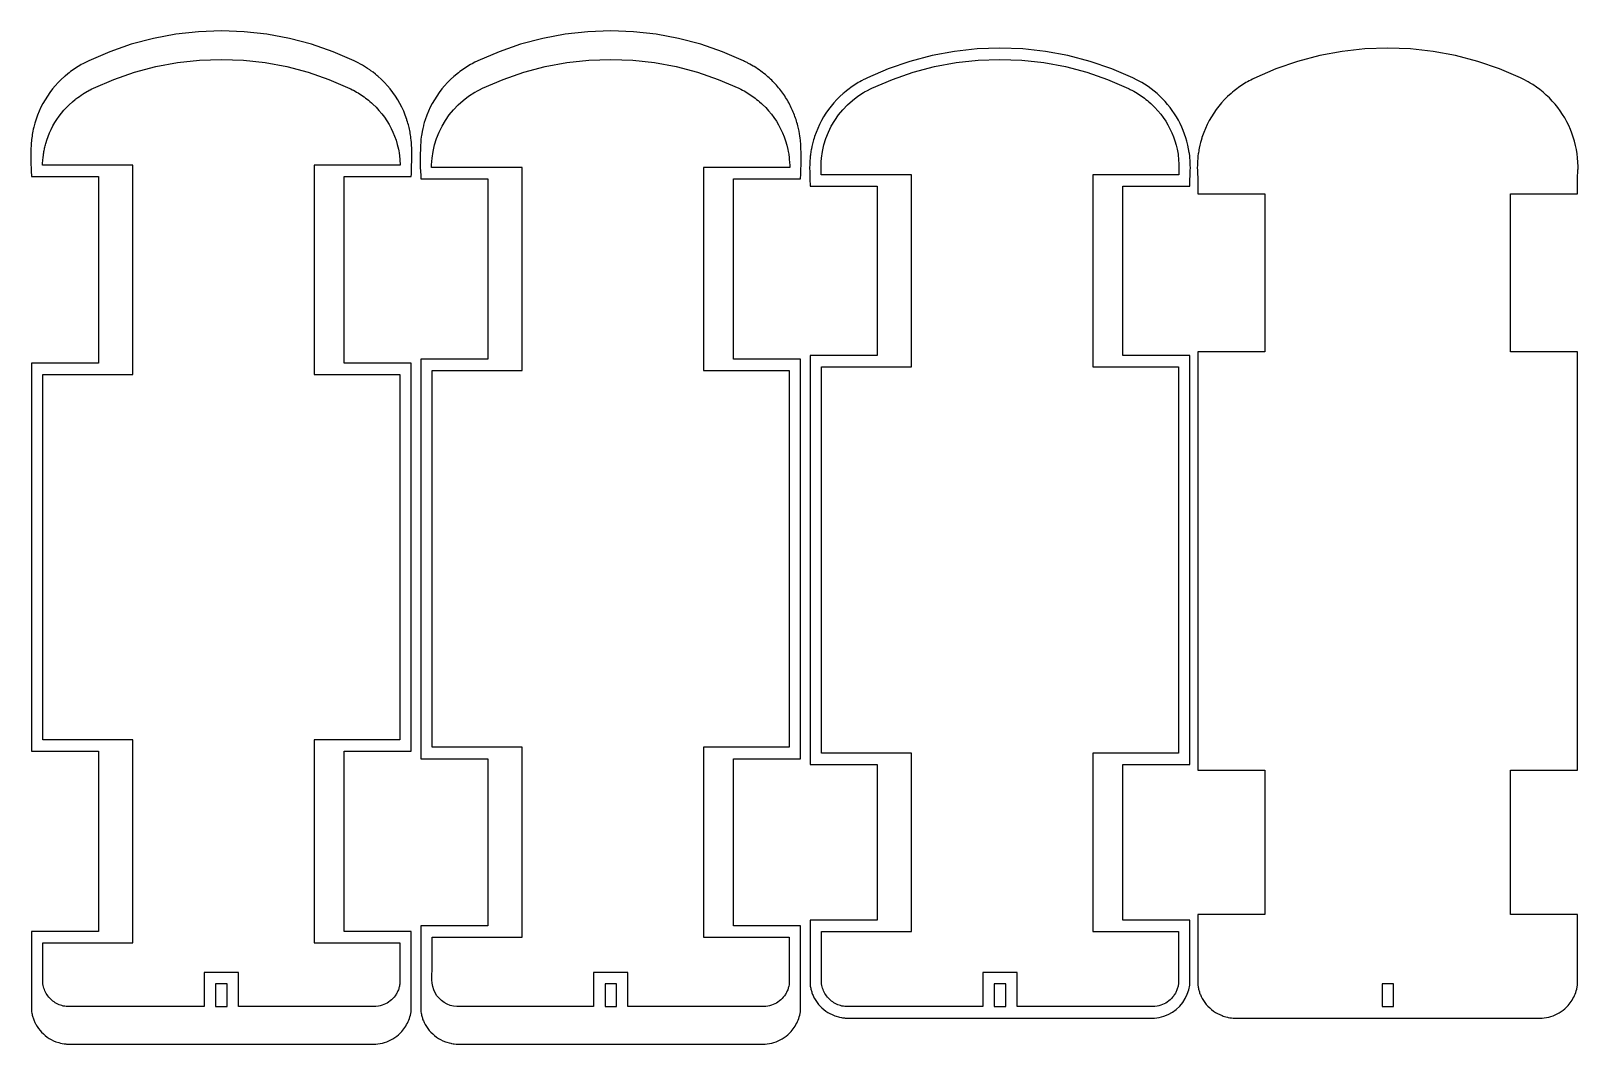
# Model space of a CAD drawing. Extents: x -538 to 492, y -361 to 472.
# Drawn here: x -537.9 to -129.9, y -71.3 to 195.9 of the extents above; entities that cross this region are included whole.
import ezdxf

# ---------------------------------------------------------------- set-up
doc = ezdxf.new("R2010")
doc.units = 0
doc.layers.get('0').update_dxf_attribs({"linetype": 'CONTINUOUS'})
doc.layers.add('SECTIONCUTEDGES', color=18, linetype='CONTINUOUS')

msp = doc.modelspace()

# ---------------------------------------------------------------- linework, layer by layer
for points in [[(-486.18, -55.43), (-489.18, -55.43), (-489.18, -61.43), (-486.18, -61.43)], [(-283.85, -55.43), (-283.85, -61.43), (-280.85, -61.43), (-280.85, -55.43)]]:
    msp.add_lwpolyline(points, close=True)
at = {"layer": 'SECTIONCUTEDGES'}
for points in [[(-535.9, -67.2), (-535.5, -67.71), (-535.07, -68.19), (-534.61, -68.64), (-534.13, -69.06), (-533.61, -69.45), (-533.08, -69.81), (-532.52, -70.13), (-531.94, -70.41), (-531.29, -70.68), (-530.57, -70.92), (-530.08, -71.05), (-529.63, -71.15), (-529.17, -71.22), (-528.72, -71.27), (-528.49, -71.29), (-446.93, -71.3), (-446.39, -71.25), (-445.8, -71.16), (-445.21, -71.04), (-444.63, -70.88), (-444.06, -70.69), (-443.5, -70.46), (-442.96, -70.2), (-442.43, -69.91), (-441.93, -69.58), (-441.44, -69.23), (-440.98, -68.84), (-440.53, -68.43), (-440.12, -68), (-439.83, -67.66), (-439.55, -67.31), (-439.29, -66.94), (-439.05, -66.57), (-438.82, -66.18), (-438.61, -65.79), (-438.42, -65.38), (-438.25, -64.97), (-438.09, -64.55), (-437.95, -64.12), (-437.84, -63.69), (-437.74, -63.25), (-437.65, -62.78), (-437.61, -62.54), (-437.59, -62.35), (-437.59, -62.26), (-437.59, -41.65), (-455.3, -41.65), (-455.3, 5.96), (-437.59, 5.96), (-437.59, 108.31), (-455.3, 108.31), (-455.3, 157.5), (-437.59, 157.5), (-437.57, 158.08), (-437.53, 159.23), (-437.5, 160.39), (-437.48, 161.54), (-437.47, 162.7), (-437.46, 163.86), (-437.47, 164.67), (-437.48, 165.14), (-437.5, 165.62), (-437.52, 166.09), (-437.56, 166.56), (-437.6, 167.03), (-437.67, 167.66), (-437.73, 168.05), (-437.79, 168.44), (-437.85, 168.83), (-437.92, 169.22), (-438, 169.61), (-438.08, 170), (-438.17, 170.38), (-438.26, 170.77), (-438.36, 171.15), (-438.47, 171.53), (-438.58, 171.91), (-438.73, 172.38), (-438.79, 172.56), (-439.17, 173.64), (-439.6, 174.7), (-440.08, 175.75), (-440.61, 176.76), (-441.18, 177.76), (-441.79, 178.73), (-442.45, 179.67), (-443.15, 180.58), (-443.89, 181.45), (-444.66, 182.3), (-445.48, 183.1), (-446.39, 183.93), (-446.66, 184.16), (-447.07, 184.5), (-447.69, 184.99), (-448.26, 185.41), (-448.55, 185.61), (-449.1, 185.99), (-449.63, 186.34), (-450.17, 186.68), (-450.45, 186.84), (-451, 187.15), (-451.56, 187.46), (-452.44, 187.91), (-452.65, 188.01), (-458.23, 190.4), (-463.92, 192.36), (-469.75, 193.9), (-475.67, 195), (-481.66, 195.67), (-487.68, 195.89), (-493.7, 195.67), (-499.68, 195), (-505.61, 193.9), (-511.43, 192.36), (-517.13, 190.4), (-522.66, 188.03), (-523.34, 187.69), (-523.69, 187.52), (-524.22, 187.23), (-524.63, 187), (-525.04, 186.76), (-525.45, 186.51), (-525.85, 186.26), (-526.25, 185.99), (-526.65, 185.73), (-527.04, 185.45), (-527.42, 185.17), (-527.8, 184.88), (-528.18, 184.59), (-528.9, 183.99), (-529.01, 183.89), (-529.88, 183.1), (-530.69, 182.3), (-531.47, 181.45), (-532.21, 180.58), (-532.91, 179.67), (-533.56, 178.73), (-534.18, 177.76), (-534.75, 176.76), (-535.27, 175.75), (-535.75, 174.7), (-536.19, 173.64), (-536.63, 172.39), (-536.71, 172.12), (-536.87, 171.59), (-537.07, 170.86), (-537.17, 170.47), (-537.29, 169.94), (-537.38, 169.5), (-537.46, 169.06), (-537.54, 168.61), (-537.61, 168.16), (-537.67, 167.71), (-537.73, 167.27), (-537.77, 166.82), (-537.81, 166.37), (-537.84, 165.91), (-537.87, 165.46), (-537.88, 165.01), (-537.89, 164.56), (-537.89, 162.99), (-537.88, 161.42), (-537.82, 159.01), (-537.77, 157.5), (-520.06, 157.5), (-520.06, 108.31), (-537.77, 108.31), (-537.77, 5.96), (-520.06, 5.96), (-520.06, -41.65), (-537.77, -41.65), (-537.76, -62.31), (-537.75, -62.5), (-537.71, -62.77), (-537.65, -63.18), (-537.6, -63.43), (-537.54, -63.68), (-537.48, -63.92), (-537.42, -64.17), (-537.34, -64.41), (-537.26, -64.65), (-537.17, -64.89), (-537.08, -65.13), (-536.98, -65.36), (-536.87, -65.59), (-536.67, -65.99), (-536.62, -66.08), (-536.27, -66.67)], [(-432.84, -67.71), (-432.41, -68.19), (-431.95, -68.64), (-431.46, -69.06), (-430.95, -69.45), (-430.41, -69.81), (-429.86, -70.13), (-429.28, -70.41), (-428.54, -70.72), (-428.2, -70.83), (-427.58, -71.01), (-427.19, -71.1), (-426.96, -71.15), (-426.51, -71.22), (-426.28, -71.25), (-425.77, -71.3), (-344.27, -71.3), (-343.73, -71.25), (-343.13, -71.16), (-342.54, -71.04), (-341.96, -70.88), (-341.39, -70.69), (-340.84, -70.46), (-340.29, -70.2), (-339.77, -69.91), (-339.26, -69.58), (-338.78, -69.23), (-338.31, -68.84), (-337.87, -68.43), (-337.46, -68), (-337.16, -67.66), (-336.89, -67.31), (-336.63, -66.94), (-336.39, -66.57), (-336.16, -66.18), (-335.95, -65.79), (-335.76, -65.38), (-335.58, -64.97), (-335.43, -64.55), (-335.29, -64.12), (-335.17, -63.69), (-335.07, -63.25), (-335, -62.84), (-334.94, -62.49), (-334.93, -62.33), (-334.93, -62.26), (-334.93, -40.15), (-352.64, -40.15), (-352.63, 3.96), (-334.93, 3.96), (-334.93, 109.31), (-352.63, 109.31), (-352.63, 156.91), (-334.93, 156.91), (-334.91, 158.09), (-334.88, 159.27), (-334.82, 160.69), (-334.79, 161.86), (-334.78, 162.34), (-334.79, 163.37), (-334.79, 163.77), (-334.83, 164.98), (-334.86, 165.57), (-334.9, 166.16), (-334.95, 166.76), (-334.98, 167.05), (-335.05, 167.64), (-335.14, 168.23), (-335.22, 168.76), (-335.35, 169.46), (-335.5, 170.15), (-335.66, 170.85), (-335.78, 171.3), (-335.89, 171.71), (-336.01, 172.12), (-336.14, 172.52), (-336.27, 172.92), (-336.41, 173.32), (-336.55, 173.71), (-336.7, 174.11), (-336.86, 174.5), (-337.03, 174.89), (-337.2, 175.27), (-337.38, 175.65), (-337.56, 176.03), (-337.77, 176.43), (-337.98, 176.83), (-338.19, 177.22), (-338.42, 177.61), (-338.65, 177.99), (-338.89, 178.37), (-339.13, 178.75), (-339.38, 179.12), (-339.64, 179.49), (-339.9, 179.85), (-340.17, 180.21), (-340.45, 180.56), (-340.73, 180.91), (-341.02, 181.25), (-341.31, 181.59), (-341.61, 181.92), (-341.92, 182.24), (-342.23, 182.56), (-342.55, 182.88), (-342.87, 183.19), (-343.2, 183.49), (-343.53, 183.79), (-343.87, 184.08), (-344.21, 184.36), (-344.62, 184.69), (-345.04, 185.01), (-345.46, 185.32), (-345.89, 185.63), (-346.32, 185.93), (-346.76, 186.21), (-347.21, 186.5), (-347.43, 186.63), (-347.89, 186.9), (-348.35, 187.16), (-348.81, 187.41), (-349.04, 187.54), (-349.69, 187.86), (-349.98, 188), (-355.56, 190.4), (-361.26, 192.36), (-367.09, 193.9), (-373.01, 195), (-378.99, 195.67), (-385.01, 195.89), (-391.03, 195.67), (-397.02, 195), (-402.94, 193.9), (-408.77, 192.36), (-414.46, 190.4), (-420.04, 188.01), (-420.23, 187.92), (-420.85, 187.61), (-421.55, 187.23), (-421.97, 187), (-422.38, 186.76), (-422.79, 186.51), (-423.19, 186.26), (-423.59, 185.99), (-423.98, 185.73), (-424.37, 185.45), (-424.76, 185.17), (-425.14, 184.88), (-425.51, 184.59), (-426.05, 184.14), (-426.37, 183.87), (-427.22, 183.1), (-428.03, 182.3), (-428.81, 181.45), (-429.54, 180.58), (-430.24, 179.67), (-430.9, 178.73), (-431.51, 177.76), (-432.08, 176.76), (-432.61, 175.75), (-433.09, 174.7), (-433.52, 173.64), (-433.94, 172.47), (-434.17, 171.71), (-434.37, 171.01), (-434.4, 170.87), (-434.57, 170.16), (-434.73, 169.41), (-434.84, 168.76), (-434.92, 168.27), (-434.96, 167.94), (-435.04, 167.25), (-435.06, 167.08), (-435.12, 166.38), (-435.15, 165.85), (-435.2, 164.6), (-435.22, 163.52), (-435.23, 163.24), (-435.23, 161.84), (-435.23, 161.56), (-435.21, 159.9), (-435.17, 158.95), (-435.12, 157.73), (-435.1, 156.91), (-417.39, 156.91), (-417.39, 109.31), (-435.1, 109.31), (-435.1, 3.96), (-417.39, 3.96), (-417.39, -40.15), (-435.1, -40.15), (-435.1, -62.36), (-435.08, -62.5), (-435.05, -62.77), (-434.98, -63.18), (-434.94, -63.43), (-434.88, -63.68), (-434.82, -63.92), (-434.75, -64.17), (-434.68, -64.41), (-434.6, -64.65), (-434.51, -64.89), (-434.41, -65.13), (-434.31, -65.36), (-434.21, -65.59), (-433.95, -66.1), (-433.6, -66.67), (-433.24, -67.2)], [(-533.42, -58.61), (-533.64, -58.29), (-533.85, -57.97), (-534.03, -57.63), (-534.2, -57.28), (-534.34, -56.93), (-534.47, -56.57), (-534.58, -56.2), (-534.67, -55.83), (-534.74, -55.43), (-534.77, -55.16), (-534.77, -44.64), (-511.02, -44.64), (-511.02, 8.96), (-534.77, 8.96), (-534.77, 105.31), (-511.02, 105.31), (-511.02, 160.53), (-534.85, 160.53), (-534.82, 160.96), (-534.75, 161.83), (-534.69, 162.48), (-534.61, 163.12), (-534.57, 163.44), (-534.53, 163.75), (-534.48, 164.06), (-534.42, 164.36), (-534.36, 164.67), (-534.3, 164.98), (-534.23, 165.28), (-534.16, 165.59), (-534.08, 165.89), (-534, 166.19), (-533.91, 166.5), (-533.72, 167.1), (-533.38, 168.07), (-533, 169.01), (-532.57, 169.93), (-532.11, 170.83), (-531.6, 171.71), (-531.06, 172.57), (-530.47, 173.4), (-529.86, 174.21), (-529.2, 174.98), (-528.51, 175.73), (-527.79, 176.44), (-526.97, 177.19), (-526.24, 177.79), (-526.01, 177.97), (-525.57, 178.3), (-525.11, 178.63), (-524.65, 178.95), (-524.14, 179.29), (-523.74, 179.53), (-523.54, 179.66), (-523.13, 179.89), (-522.93, 180.01), (-522.52, 180.24), (-522.31, 180.35), (-521.83, 180.59), (-521.38, 180.81), (-516.05, 183.1), (-510.56, 184.99), (-504.95, 186.47), (-499.24, 187.53), (-493.48, 188.17), (-487.68, 188.38), (-481.88, 188.17), (-476.11, 187.53), (-470.41, 186.47), (-464.8, 184.99), (-459.31, 183.1), (-453.81, 180.73), (-453.52, 180.59), (-453.15, 180.4), (-452.84, 180.24), (-452.43, 180.01), (-452.02, 179.77), (-451.61, 179.53), (-451.21, 179.28), (-450.81, 179.02), (-450.42, 178.75), (-450.03, 178.47), (-449.65, 178.19), (-449.27, 177.9), (-448.9, 177.6), (-448.54, 177.3), (-448.06, 176.89), (-447.75, 176.61), (-446.89, 175.77), (-446.12, 174.93), (-445.38, 174.05), (-444.7, 173.13), (-444.06, 172.19), (-443.47, 171.21), (-442.92, 170.2), (-442.43, 169.17), (-442, 168.11), (-441.61, 167.04), (-441.28, 165.94), (-440.99, 164.74), (-440.89, 164.25), (-440.81, 163.76), (-440.71, 162.94), (-440.61, 161.97), (-440.59, 161.73), (-440.52, 160.73), (-440.5, 160.53), (-463.2, 160.53), (-463.2, 105.31), (-440.59, 105.31), (-440.59, 8.96), (-463.2, 8.96), (-463.2, -44.64), (-440.59, -44.64), (-440.59, -55.2), (-440.6, -55.32), (-440.63, -55.53), (-440.67, -55.77), (-440.71, -56.02), (-440.77, -56.27), (-440.84, -56.51), (-440.92, -56.75), (-441, -56.99), (-441.1, -57.23), (-441.2, -57.46), (-441.32, -57.68), (-441.44, -57.91), (-441.57, -58.12), (-441.7, -58.34), (-441.85, -58.54), (-442.15, -58.92), (-442.48, -59.28), (-442.82, -59.61), (-443.19, -59.93), (-443.58, -60.21), (-443.99, -60.47), (-444.42, -60.7), (-444.86, -60.9), (-445.31, -61.07), (-445.77, -61.21), (-446.24, -61.32), (-446.96, -61.42), (-447.1, -61.43), (-483.18, -61.43), (-483.18, -52.43), (-492.18, -52.43), (-492.18, -61.43), (-528.29, -61.43), (-528.62, -61.4), (-528.99, -61.34), (-529.37, -61.27), (-529.73, -61.17), (-530.1, -61.06), (-530.45, -60.92), (-530.8, -60.77), (-531.14, -60.6), (-531.47, -60.4), (-531.79, -60.2), (-532.09, -59.97), (-532.39, -59.73), (-532.67, -59.47), (-532.94, -59.2), (-533.19, -58.91)], [(-430.82, -58.54), (-431.29, -57.79), (-431.66, -56.99), (-431.93, -56.15), (-432.09, -55.28), (-432.14, -54.37), (-432.14, -54.18), (-432.14, -53.86), (-432.12, -51), (-432.11, -48.55), (-432.1, -43.15), (-408.35, -43.15), (-408.35, 6.96), (-432.1, 6.96), (-432.1, 106.31), (-408.35, 106.31), (-408.35, 159.91), (-432.22, 159.91), (-432.23, 160.26), (-432.23, 160.61), (-432.18, 161.49), (-432.1, 162.33), (-431.84, 164.1), (-431.45, 165.83), (-430.93, 167.52), (-430.27, 169.17), (-429.49, 170.76), (-428.6, 172.29), (-427.58, 173.74), (-426.46, 175.11), (-425.23, 176.39), (-423.91, 177.57), (-422.5, 178.65), (-420.84, 179.71), (-420.75, 179.76), (-420.1, 180.12), (-419.57, 180.39), (-418.79, 180.78), (-413.38, 183.1), (-407.9, 184.99), (-402.28, 186.47), (-396.58, 187.53), (-390.81, 188.17), (-385.01, 188.38), (-379.21, 188.17), (-373.45, 187.53), (-367.74, 186.47), (-362.13, 184.99), (-356.65, 183.1), (-351.21, 180.76), (-351.02, 180.67), (-350.71, 180.52), (-350.24, 180.27), (-349.68, 179.97), (-349.27, 179.73), (-348.86, 179.48), (-348.46, 179.23), (-348.06, 178.97), (-347.67, 178.7), (-347.28, 178.42), (-346.9, 178.13), (-346.52, 177.84), (-346.15, 177.54), (-345.79, 177.23), (-345.26, 176.77), (-344.98, 176.51), (-344.14, 175.68), (-343.37, 174.84), (-342.64, 173.95), (-341.95, 173.03), (-341.32, 172.08), (-340.73, 171.1), (-340.19, 170.08), (-339.7, 169.04), (-339.27, 167.98), (-338.89, 166.9), (-338.57, 165.8), (-338.29, 164.6), (-338.18, 164.06), (-338.07, 163.42), (-338.04, 163.25), (-337.96, 162.59), (-337.91, 162.1), (-337.84, 161.23), (-337.81, 160.48), (-337.8, 160.27), (-337.8, 159.98), (-337.81, 159.91), (-360.54, 159.91), (-360.54, 106.31), (-337.92, 106.31), (-337.92, 6.96), (-360.54, 6.96), (-360.54, -43.15), (-337.92, -43.15), (-337.92, -55.15), (-337.95, -55.43), (-337.99, -55.67), (-338.05, -56.02), (-338.11, -56.27), (-338.18, -56.51), (-338.25, -56.75), (-338.34, -56.99), (-338.43, -57.23), (-338.54, -57.46), (-338.65, -57.68), (-338.77, -57.91), (-338.9, -58.12), (-339.04, -58.34), (-339.19, -58.54), (-339.49, -58.92), (-339.81, -59.28), (-340.16, -59.61), (-340.53, -59.93), (-340.92, -60.21), (-341.33, -60.47), (-341.75, -60.7), (-342.19, -60.9), (-342.64, -61.07), (-343.11, -61.21), (-343.58, -61.32), (-344.12, -61.4), (-344.42, -61.43), (-380.52, -61.43), (-380.52, -52.43), (-389.51, -52.43), (-389.51, -61.43), (-425.58, -61.43), (-426.45, -61.32), (-427.31, -61.1), (-428.13, -60.77), (-428.9, -60.35), (-429.62, -59.83), (-430.26, -59.22)], [(-329.29, -61.77), (-328.8, -62.19), (-328.29, -62.58), (-327.75, -62.94), (-327.19, -63.26), (-326.61, -63.54), (-325.91, -63.83), (-325.54, -63.96), (-324.97, -64.13), (-324.64, -64.21), (-324.18, -64.3), (-323.84, -64.35), (-323.33, -64.41), (-323.14, -64.43), (-241.6, -64.43), (-240.36, -64.27), (-239.15, -63.96), (-237.98, -63.5), (-236.88, -62.9), (-235.87, -62.16), (-234.96, -61.3), (-234.16, -60.34), (-233.49, -59.28), (-232.95, -58.15), (-232.57, -56.96), (-232.33, -55.73), (-232.25, -54.24), (-232.26, -53.33), (-232.26, -38.65), (-249.97, -38.65), (-249.97, 2.47), (-232.26, 2.47), (-232.26, 110.31), (-249.97, 110.31), (-249.97, 154.92), (-232.26, 154.92), (-232.26, 155.85), (-232.19, 158.53), (-232.17, 159.06), (-232.15, 159.76), (-232.16, 160.47), (-232.18, 161.15), (-232.21, 161.76), (-232.26, 162.38), (-232.33, 162.99), (-232.4, 163.53), (-232.44, 163.8), (-232.62, 164.82), (-232.82, 165.8), (-233.07, 166.78), (-233.35, 167.74), (-233.68, 168.69), (-234.03, 169.62), (-234.43, 170.55), (-234.86, 171.45), (-235.32, 172.34), (-235.82, 173.21), (-236.35, 174.07), (-236.91, 174.9), (-237.51, 175.7), (-238.14, 176.49), (-238.79, 177.24), (-239.48, 177.98), (-240.19, 178.68), (-240.93, 179.36), (-241.69, 180.01), (-242.48, 180.63), (-243.3, 181.22), (-244.28, 181.87), (-244.99, 182.29), (-245.47, 182.57), (-246.17, 182.94), (-247.36, 183.52), (-252.9, 185.9), (-258.6, 187.86), (-264.42, 189.39), (-270.34, 190.5), (-276.33, 191.16), (-282.35, 191.38), (-288.37, 191.16), (-294.36, 190.5), (-300.28, 189.39), (-306.1, 187.86), (-311.8, 185.9), (-317.33, 183.52), (-318.02, 183.19), (-318.3, 183.04), (-318.89, 182.73), (-319.31, 182.49), (-319.72, 182.25), (-320.12, 182), (-320.53, 181.75), (-320.93, 181.49), (-321.32, 181.22), (-321.71, 180.94), (-322.09, 180.66), (-322.47, 180.38), (-322.85, 180.08), (-323.44, 179.6), (-323.7, 179.37), (-324.55, 178.6), (-325.37, 177.79), (-326.14, 176.95), (-326.88, 176.07), (-327.58, 175.16), (-328.24, 174.22), (-328.85, 173.25), (-329.42, 172.26), (-329.95, 171.24), (-330.43, 170.2), (-330.86, 169.14), (-331.24, 168.06), (-331.38, 167.62), (-331.52, 167.18), (-331.71, 166.46), (-331.81, 166.1), (-331.97, 165.37), (-332.08, 164.82), (-332.15, 164.49), (-332.2, 164.16), (-332.26, 163.83), (-332.3, 163.49), (-332.35, 163.16), (-332.39, 162.82), (-332.42, 162.49), (-332.45, 162.15), (-332.48, 161.82), (-332.5, 161.48), (-332.52, 161.15), (-332.54, 160.42), (-332.55, 160.04), (-332.55, 159.65), (-332.54, 158.87), (-332.49, 157.64), (-332.46, 156.48), (-332.44, 155.39), (-332.44, 154.92), (-314.73, 154.92), (-314.73, 110.31), (-332.44, 110.31), (-332.44, 2.47), (-314.73, 2.47), (-314.73, -38.65), (-332.44, -38.65), (-332.44, -55.42), (-332.43, -55.54), (-332.4, -55.75), (-332.37, -56.02), (-332.32, -56.31), (-332.27, -56.56), (-332.22, -56.81), (-332.16, -57.05), (-332.09, -57.3), (-332.01, -57.54), (-331.93, -57.78), (-331.84, -58.02), (-331.75, -58.26), (-331.65, -58.49), (-331.54, -58.72), (-331.32, -59.16), (-331.27, -59.25), (-330.94, -59.8), (-330.57, -60.33), (-330.18, -60.84), (-329.75, -61.32)], [(-327.86, -58.91), (-328.1, -58.61), (-328.32, -58.29), (-328.52, -57.97), (-328.7, -57.63), (-328.87, -57.28), (-329.02, -56.93), (-329.14, -56.57), (-329.25, -56.2), (-329.34, -55.83), (-329.41, -55.45), (-329.44, -55.18), (-329.44, -41.65), (-305.69, -41.65), (-305.69, 5.46), (-329.44, 5.46), (-329.44, 107.31), (-305.69, 107.31), (-305.69, 157.92), (-329.51, 157.92), (-329.51, 158.76), (-329.52, 160.75), (-329.52, 161.04), (-329.49, 161.62), (-329.46, 162.05), (-329.43, 162.34), (-329.18, 164.1), (-328.79, 165.83), (-328.26, 167.52), (-327.61, 169.17), (-326.83, 170.76), (-325.93, 172.29), (-324.92, 173.74), (-323.79, 175.11), (-322.57, 176.39), (-321.24, 177.57), (-319.83, 178.65), (-318.35, 179.61), (-318.05, 179.79), (-317.3, 180.19), (-316.5, 180.59), (-316.13, 180.78), (-310.72, 183.1), (-305.23, 184.99), (-299.62, 186.47), (-293.92, 187.53), (-288.15, 188.17), (-282.35, 188.38), (-276.55, 188.17), (-270.78, 187.53), (-265.08, 186.47), (-259.47, 184.99), (-253.98, 183.1), (-248.49, 180.74), (-248.3, 180.65), (-247.98, 180.48), (-247.44, 180.2), (-247.02, 179.97), (-246.61, 179.73), (-246.2, 179.48), (-245.8, 179.23), (-245.4, 178.97), (-245.01, 178.7), (-244.62, 178.42), (-244.24, 178.13), (-243.86, 177.84), (-243.49, 177.54), (-243.12, 177.23), (-242.6, 176.77), (-242.3, 176.49), (-241.48, 175.68), (-240.7, 174.84), (-239.97, 173.95), (-239.29, 173.03), (-238.65, 172.08), (-238.06, 171.1), (-237.53, 170.08), (-237.04, 169.04), (-236.61, 167.98), (-236.23, 166.9), (-235.91, 165.8), (-235.64, 164.68), (-235.56, 164.3), (-235.47, 163.8), (-235.41, 163.42), (-235.34, 162.82), (-235.29, 162.3), (-235.24, 161.61), (-235.21, 161.1), (-235.19, 160.32), (-235.18, 159.6), (-235.19, 158.64), (-235.19, 157.92), (-257.88, 157.92), (-257.88, 107.31), (-235.26, 107.31), (-235.26, 5.46), (-257.88, 5.46), (-257.88, -41.65), (-235.26, -41.65), (-235.27, -55.24), (-235.31, -55.57), (-235.34, -55.77), (-235.39, -56.02), (-235.45, -56.27), (-235.51, -56.51), (-235.59, -56.75), (-235.68, -56.99), (-235.77, -57.23), (-235.87, -57.46), (-235.99, -57.68), (-236.11, -57.91), (-236.24, -58.12), (-236.38, -58.34), (-236.52, -58.54), (-236.82, -58.92), (-237.15, -59.28), (-237.5, -59.61), (-237.87, -59.93), (-238.26, -60.21), (-238.66, -60.47), (-239.09, -60.7), (-239.53, -60.9), (-239.98, -61.07), (-240.44, -61.21), (-240.91, -61.32), (-241.48, -61.4), (-241.72, -61.43), (-241.79, -61.43), (-277.85, -61.43), (-277.85, -52.43), (-286.85, -52.43), (-286.85, -61.43), (-323.07, -61.42), (-323.23, -61.4), (-323.66, -61.34), (-324.04, -61.27), (-324.41, -61.17), (-324.77, -61.06), (-325.13, -60.92), (-325.47, -60.77), (-325.81, -60.6), (-326.14, -60.4), (-326.46, -60.2), (-326.77, -59.97), (-327.06, -59.73), (-327.34, -59.47), (-327.61, -59.2)], [(-227.51, -61.32), (-227.05, -61.77), (-226.57, -62.19), (-226.05, -62.58), (-225.52, -62.94), (-224.96, -63.26), (-224.38, -63.54), (-223.79, -63.79), (-223.47, -63.9), (-222.79, -64.12), (-222.4, -64.21), (-222.18, -64.26), (-221.73, -64.34), (-221.27, -64.39), (-220.9, -64.43), (-139.37, -64.43), (-138.83, -64.38), (-138.24, -64.29), (-137.65, -64.17), (-137.07, -64.01), (-136.5, -63.82), (-135.94, -63.59), (-135.4, -63.33), (-134.87, -63.04), (-134.37, -62.71), (-133.88, -62.36), (-133.41, -61.97), (-132.97, -61.56), (-132.56, -61.13), (-132.27, -60.79), (-131.99, -60.44), (-131.73, -60.07), (-131.49, -59.7), (-131.26, -59.31), (-131.05, -58.92), (-130.86, -58.51), (-130.69, -58.1), (-130.53, -57.68), (-130.39, -57.25), (-130.28, -56.82), (-130.14, -56.21), (-130.07, -55.79), (-130.04, -55.55), (-130.03, -55.39), (-130.03, -37.16), (-147.74, -37.16), (-147.74, 0.97), (-130.03, 0.97), (-130.03, 111.3), (-147.74, 111.3), (-147.74, 152.92), (-130.03, 152.92), (-130.03, 153.7), (-130.05, 156.44), (-130.02, 157.72), (-129.98, 158.57), (-129.93, 159.32), (-129.92, 159.42), (-129.91, 159.96), (-129.92, 160.17), (-129.95, 161.28), (-130.03, 162.4), (-130.16, 163.5), (-130.34, 164.6), (-130.57, 165.69), (-130.84, 166.78), (-131.16, 167.84), (-131.52, 168.9), (-131.93, 169.93), (-132.38, 170.95), (-132.88, 171.95), (-133.42, 172.93), (-134, 173.88), (-134.62, 174.8), (-135.28, 175.7), (-135.97, 176.57), (-136.71, 177.41), (-137.48, 178.22), (-138.28, 178.99), (-139.12, 179.72), (-139.99, 180.43), (-140.88, 181.09), (-141.83, 181.72), (-142.52, 182.15), (-143.03, 182.45), (-143.44, 182.68), (-144.05, 182.99), (-144.41, 183.17), (-145.12, 183.51), (-150.67, 185.9), (-156.36, 187.86), (-162.19, 189.39), (-168.11, 190.5), (-174.1, 191.16), (-180.12, 191.38), (-186.14, 191.16), (-192.12, 190.5), (-198.05, 189.39), (-203.87, 187.86), (-209.57, 185.9), (-215.44, 183.36), (-215.78, 183.19), (-216.24, 182.95), (-216.66, 182.73), (-217.07, 182.49), (-217.48, 182.25), (-217.89, 182), (-218.29, 181.75), (-218.69, 181.49), (-219.09, 181.22), (-219.48, 180.94), (-219.86, 180.66), (-220.24, 180.38), (-220.61, 180.08), (-221.01, 179.76), (-221.42, 179.41), (-222.32, 178.6), (-223.13, 177.79), (-223.91, 176.95), (-224.65, 176.07), (-225.35, 175.16), (-226, 174.22), (-226.62, 173.25), (-227.19, 172.26), (-227.71, 171.24), (-228.19, 170.2), (-228.62, 169.14), (-229.1, 167.79), (-229.15, 167.62), (-229.34, 167), (-229.48, 166.46), (-229.66, 165.74), (-229.82, 165), (-229.9, 164.56), (-229.95, 164.29), (-230.03, 163.76), (-230.07, 163.49), (-230.14, 162.96), (-230.2, 162.42), (-230.22, 162.15), (-230.27, 161.61), (-230.3, 160.92), (-230.31, 160.5), (-230.32, 159.78), (-230.3, 159.2), (-230.23, 158.19), (-230.2, 157.27), (-230.19, 155.89), (-230.21, 152.92), (-212.5, 152.92), (-212.5, 111.3), (-230.21, 111.3), (-230.21, 0.97), (-212.5, 0.97), (-212.5, -37.16), (-230.21, -37.16), (-230.2, -55.45), (-230.16, -55.86), (-230.13, -56.06), (-230.09, -56.31), (-230.04, -56.56), (-229.98, -56.81), (-229.92, -57.05), (-229.85, -57.3), (-229.78, -57.54), (-229.7, -57.78), (-229.61, -58.02), (-229.52, -58.26), (-229.42, -58.49), (-229.31, -58.72), (-229.13, -59.08), (-229.04, -59.25), (-228.71, -59.8), (-228.34, -60.33), (-227.94, -60.84)], [(-386.51, -61.43), (-383.51, -61.43), (-383.51, -55.43), (-386.51, -55.43)], [(-181.61, -61.43), (-178.61, -61.43), (-178.61, -55.43), (-181.61, -55.43)]]:
    msp.add_lwpolyline(points, close=True, dxfattribs=at)

doc.saveas('drawing.dxf')
